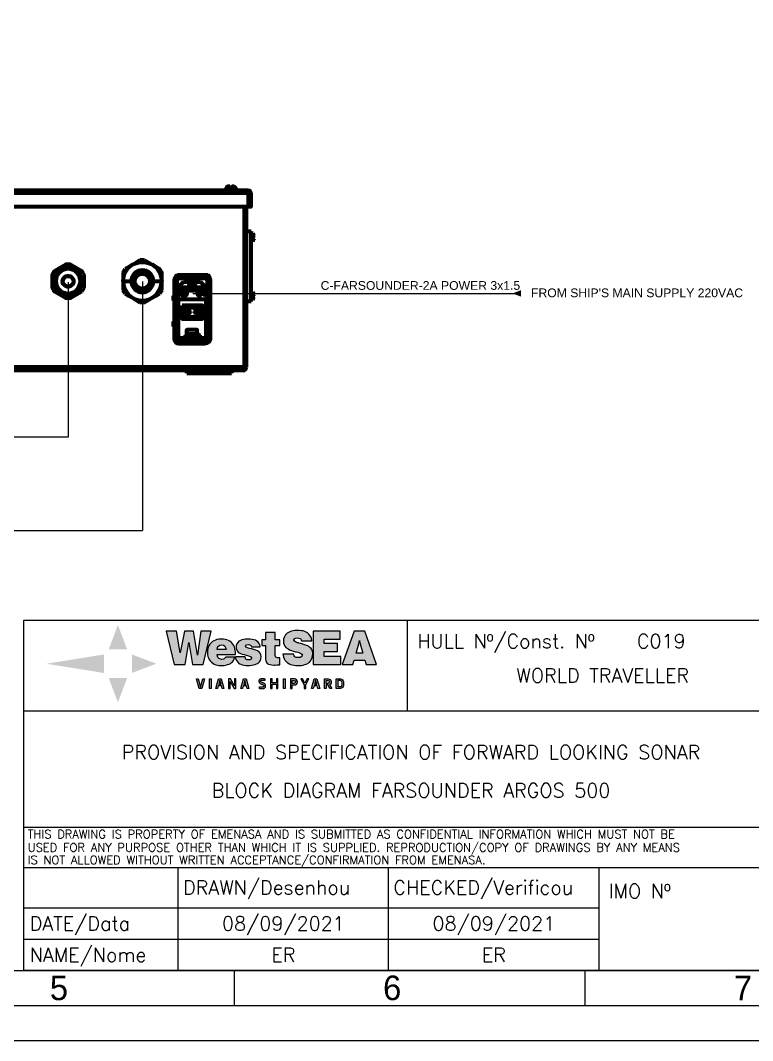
# Model space of a CAD drawing. Header units: millimetres. Extents: x 132530 to 133404, y 33424 to 34046.
# Drawn here: x 132764.1 to 132868.5, y 33424.2 to 33569.7 of the extents above; entities that cross this region are included whole.
import ezdxf
from ezdxf.enums import TextEntityAlignment as Align

# ---------------------------------------------------------------- set-up
doc = ezdxf.new("R2010")
doc.units = ezdxf.units.MM
doc.layers.add('MAINS-Cajetin', color=73, linetype='Continuous')
doc.layers.add('P', color=250, linetype='Continuous', lineweight=100)
doc.styles.add('MAINS_ROMANS', font='romans.shx')

# ---------------------------------------------------------------- blocks, each defined once
blk = doc.blocks.new('Formato A3')
at = {"layer": 'MAINS-Cajetin'}
for points in [[(0, 0), (420, 0), (420, 297), (0, 297)], [(15, 5), (415, 5), (415, 292), (15, 292)], [(20, 10), (410, 10), (410, 287), (20, 287)]]:
    blk.add_lwpolyline(points, close=True, dxfattribs=at)
for points in [[(265, 5), (265, 10)], [(315, 5), (315, 10)]]:
    blk.add_lwpolyline(points, dxfattribs=at)
at = {"layer": 'MAINS-Cajetin', "char_height": 3.5, "width": 4.44, "attachment_point": 5}
for s, insert in [('5', (240, 7.5)), ('6', (287.5, 7.5)), ('7', (337.5, 7.5))]:
    blk.add_mtext(s, dxfattribs=dict(at, insert=insert))
blk = doc.blocks.new('A$C4EC2375D')
at = {"layer": 'MAINS-Cajetin'}
h = blk.add_hatch(color=256, dxfattribs=at)
h.dxf.hatch_style = 1
h.paths.add_polyline_path([(968, 224), (1256, 224), (1112, 603)])
h = blk.add_hatch(color=256, dxfattribs=at)
h.dxf.hatch_style = 1
h.paths.add_polyline_path([(2286, 506), (2147, 506), (2082, 170), (2026, 506), (1863, 506), (1988, -13), (2156, -13), (2213, 331), (2273, -13), (2438, -13), (2562, 506), (2403, 506), (2349, 134)])
h.paths.add_polyline_path([(2783, 378), (2755, 383), (2725, 384), (2709, 384), (2680, 381), (2653, 376), (2628, 368), (2604, 357), (2583, 344), (2564, 328), (2558, 322), (2542, 303), (2529, 281), (2518, 258), (2511, 232), (2506, 205), (2505, 175), (2505, 172), (2507, 143), (2512, 115), (2520, 91), (2531, 68), (2546, 47), (2563, 28), (2570, 22), (2590, 7), (2612, -6), (2636, -15), (2662, -22), (2690, -26), (2720, -27), (2734, -27), (2764, -25), (2792, -21), (2818, -14), (2841, -6), (2862, 5), (2874, 13), (2894, 31), (2910, 51), (2923, 74), (2931, 100), (2788, 100), (2762, 73), (2726, 68), (2698, 74), (2675, 90), (2662, 116), (2658, 145), (2944, 145), (2944, 156), (2943, 180), (2939, 209), (2934, 236), (2926, 260), (2915, 283), (2901, 304), (2886, 323), (2875, 334), (2854, 349), (2833, 362), (2809, 372)])
h.paths.add_polyline_path([(2753, 288), (2776, 274), (2788, 251), (2794, 221), (2657, 221), (2664, 253), (2677, 274), (2697, 288), (2725, 293)], flags=16)
h.paths.add_polyline_path([(3178, 290), (3190, 263), (3327, 263), (3327, 266), (3321, 294), (3310, 317), (3294, 337), (3273, 354), (3271, 355), (3251, 365), (3228, 373), (3202, 379), (3172, 383), (3140, 384), (3127, 384), (3095, 382), (3067, 378), (3042, 371), (3019, 363), (3000, 352), (2995, 349), (2976, 331), (2962, 310), (2954, 285), (2952, 258), (2952, 249), (2956, 221), (2967, 199), (2984, 180), (2999, 169), (3020, 160), (3045, 150), (3075, 142), (3110, 133), (3130, 129), (3162, 120), (3182, 107), (3190, 90), (3175, 64), (3140, 59), (3124, 60), (3096, 74), (3090, 107), (2941, 107), (2943, 93), (2949, 66), (2960, 43), (2976, 23), (2995, 6), (3004, 1), (3025, -9), (3048, -17), (3075, -23), (3105, -26), (3137, -27), (3165, -27), (3195, -24), (3223, -19), (3248, -13), (3270, -4), (3289, 6), (3299, 14), (3317, 31), (3330, 53), (3338, 78), (3340, 106), (3340, 112), (3336, 140), (3327, 164), (3311, 183), (3301, 191), (3282, 202), (3258, 212), (3229, 222), (3194, 231), (3187, 232), (3159, 238), (3129, 247), (3107, 259), (3100, 274), (3112, 296), (3147, 302)])
h.paths.add_polyline_path([(3408, 370), (3354, 370), (3354, 282), (3408, 282), (3408, 90), (3409, 73), (3414, 44), (3423, 21), (3437, 5), (3454, -6), (3476, -14), (3505, -18), (3539, -20), (3555, -20), (3583, -19), (3604, -18), (3632, -16), (3632, 94), (3610, 93), (3593, 94), (3569, 102), (3560, 129), (3560, 282), (3632, 282), (3632, 370), (3560, 370), (3560, 489), (3408, 489)])
h = blk.add_hatch(color=256, dxfattribs=at)
h.dxf.hatch_style = 1
h.paths.add_polyline_path([(3904, 402), (3929, 400), (3959, 388), (3971, 357), (4130, 357), (4129, 366), (4123, 394), (4114, 418), (4101, 441), (4085, 460), (4065, 477), (4062, 480), (4042, 492), (4019, 502), (3995, 510), (3968, 515), (3939, 519), (3907, 520), (3898, 520), (3867, 518), (3839, 514), (3813, 508), (3789, 499), (3767, 489), (3747, 476), (3741, 471), (3722, 452), (3708, 431), (3697, 408), (3691, 382), (3689, 354), (3689, 352), (3691, 322), (3699, 296), (3710, 274), (3725, 255), (3728, 253), (3742, 241), (3761, 230), (3784, 219), (3811, 208), (3841, 198), (3885, 185), (3913, 178), (3928, 174), (3958, 162), (3976, 149), (3983, 129), (3965, 106), (3948, 99), (3918, 95), (3888, 99), (3866, 108), (3853, 122), (3842, 148), (3680, 148), (3682, 129), (3689, 102), (3699, 78), (3712, 56), (3728, 36), (3748, 18), (3756, 13), (3777, 0), (3800, -10), (3825, -18), (3852, -24), (3880, -27), (3911, -28), (3936, -27), (3966, -25), (3994, -20), (4020, -14), (4044, -5), (4065, 6), (4084, 18), (4098, 31), (4114, 49), (4127, 71), (4137, 95), (4142, 122), (4144, 151), (4143, 170), (4138, 197), (4128, 221), (4118, 235), (4100, 255), (4078, 272), (4067, 278), (4048, 286), (4023, 295), (3992, 305), (3957, 314), (3955, 314), (3929, 321), (3923, 323), (3905, 328), (3876, 339), (3851, 357), (3852, 372), (3867, 397)])
h.paths.add_polyline_path([(4153, 506), (4153, -13), (4579, -13), (4579, 113), (4320, 113), (4320, 193), (4531, 193), (4531, 313), (4320, 313), (4320, 382), (4569, 382), (4569, 506)])
h.paths.add_polyline_path([(4787, 506), (4604, -13), (4768, -13), (4788, 55), (4953, 55), (4973, -13), (5138, -13), (4956, 506)])
h.paths.add_polyline_path([(4871, 361), (4874, 338), (4875, 336), (4881, 309), (4923, 165), (4818, 165), (4861, 311), (4867, 337)], flags=16)
h = blk.add_hatch(color=256, dxfattribs=at)
h.dxf.hatch_style = 1
h.paths.add_polyline_path([(895, -144), (895, 144), (0, 0)])
h = blk.add_hatch(color=256, dxfattribs=at)
h.dxf.hatch_style = 1
h.paths.add_polyline_path([(1331, 144), (1331, -143), (1710, 1)])
h = blk.add_hatch(color=256, dxfattribs=at)
h.dxf.hatch_style = 1
h.paths.add_polyline_path([(1112, -601), (1256, -222), (968, -222)])
h = blk.add_hatch(color=256, dxfattribs=at)
h.dxf.hatch_style = 1
h.paths.add_polyline_path([(2419, -384), (2461, -236), (2435, -236), (2398, -365), (2361, -236), (2335, -236), (2377, -384)])
h.paths.add_polyline_path([(2561, -236), (2535, -236), (2535, -384), (2561, -384)])
h.paths.add_polyline_path([(2673, -343), (2723, -343), (2735, -384), (2762, -384), (2720, -236), (2677, -236), (2635, -384), (2661, -384)])
h.paths.add_polyline_path([(2680, -320), (2698, -256), (2717, -320)], flags=16)
h.paths.add_polyline_path([(2835, -384), (2858, -384), (2858, -275), (2919, -384), (2949, -384), (2949, -236), (2925, -236), (2925, -343), (2866, -236), (2835, -236)])
h.paths.add_polyline_path([(3024, -384), (3050, -384), (3062, -343), (3112, -343), (3124, -384), (3150, -384), (3108, -236), (3066, -236)])
h.paths.add_polyline_path([(3069, -320), (3087, -256), (3105, -320)], flags=16)
edge = h.paths.add_edge_path()
edge.add_spline(control_points=[(3310, -383), (3312, -383), (3319, -384), (3331, -386), (3346, -387), (3361, -388), (3375, -388), (3387, -383), (3399, -376), (3408, -363), (3410, -348), (3409, -333), (3403, -319), (3393, -309), (3379, -302), (3364, -296), (3349, -290), (3337, -285), (3332, -276), (3332, -267), (3338, -260), (3347, -255), (3360, -255), (3375, -256), (3389, -257), (3399, -258), (3403, -258)], knot_values=[0, 0, 0, 0, 9.750952, 25.696842, 44.859099, 65.628673, 82.253966, 97.94541, 114.333507, 131.978783, 152.925587, 171.165357, 187.57394, 207.15792, 224.024991, 248.053109, 268.230899, 283.229679, 294.206219, 305.491336, 315.062573, 326.104843, 343.062556, 361.159565, 382.47682, 397.819364, 397.819364, 397.819364, 397.819364], weights=[1, 1, 1, 1, 1, 1, 1, 1, 1, 1, 1, 1, 1, 1, 1, 1, 1, 1, 1, 1, 1, 1, 1, 1, 1, 1, 1], degree=3, periodic=0)
edge.add_spline(control_points=[(3403, -258), (3403, -251), (3403, -245), (3403, -239)], knot_values=[795.136777, 795.136777, 795.136777, 795.136777, 796.136777, 796.136777, 796.136777, 796.136777], weights=[1, 1, 1, 1], degree=3, periodic=0)
edge.add_spline(control_points=[(3403, -239), (3397, -238), (3385, -235), (3368, -234), (3347, -233), (3327, -235), (3310, -249), (3304, -267), (3306, -285), (3315, -300), (3326, -310), (3342, -317), (3359, -322), (3370, -329), (3380, -334), (3382, -343), (3382, -351), (3378, -359), (3370, -365), (3357, -365), (3343, -365), (3328, -363), (3317, -363), (3311, -362), (3310, -362)], knot_values=[398.819364, 398.819364, 398.819364, 398.819364, 420.014549, 445.215077, 464.354656, 497.59892, 519.680723, 540.142347, 568.74322, 584.599825, 602.539494, 626.267449, 649.485536, 666.694599, 676.922992, 687.499039, 698.987336, 708.619811, 717.903392, 736.033741, 754.238163, 771.538077, 790.509031, 795.136777, 795.136777, 795.136777, 795.136777], weights=[1, 1, 1, 1, 1, 1, 1, 1, 1, 1, 1, 1, 1, 1, 1, 1, 1, 1, 1, 1, 1, 1, 1, 1, 1], degree=3, periodic=0)
edge.add_spline(control_points=[(3310, -362), (3310, -369), (3310, -376), (3310, -383)], knot_values=[397.819364, 397.819364, 397.819364, 397.819364, 398.819364, 398.819364, 398.819364, 398.819364], weights=[1, 1, 1, 1], degree=3, periodic=0)
h.paths.add_polyline_path([(3510, -295), (3510, -236), (3486, -236), (3486, -384), (3510, -384), (3510, -319), (3578, -319), (3578, -384), (3602, -384), (3602, -236), (3578, -236), (3578, -295)])
h.paths.add_polyline_path([(3689, -384), (3714, -384), (3714, -236), (3689, -236)])
h.paths.add_polyline_path([(3798, -384), (3823, -384), (3823, -330), (3858, -330, 1), (3858, -236), (3798, -236)])
h.paths.add_polyline_path([(3823, -260), (3855, -260, -1), (3855, -306), (3823, -306)], flags=16)
h.paths.add_polyline_path([(3986, -236), (3957, -236), (4008, -329), (4008, -384), (4034, -384), (4034, -329), (4084, -236), (4056, -236), (4021, -301)])
h.paths.add_polyline_path([(4125, -384), (4151, -384), (4164, -343), (4213, -343), (4225, -384), (4252, -384), (4210, -236), (4167, -236)])
h.paths.add_polyline_path([(4188, -256), (4207, -320), (4170, -320)], flags=16)
h.paths.add_polyline_path([(4325, -384), (4351, -384), (4351, -330), (4379, -330), (4411, -384), (4441, -384), (4406, -326, 0.798723), (4386, -236), (4325, -236)])
h.paths.add_polyline_path([(4351, -260), (4383, -260, -1), (4383, -306), (4351, -306)], flags=16)
h.paths.add_polyline_path([(4510, -384), (4537, -384), (4576, -384, 0.376256), (4624, -338), (4624, -282, 0.376256), (4576, -236), (4537, -236), (4510, -236)])
h.paths.add_polyline_path([(4537, -258), (4564, -258, -0.338656), (4597, -286), (4597, -335, -0.338656), (4564, -362), (4537, -362)], flags=16)
for points in [[(2026, 506), (1863, 506), (1988, -13), (2156, -13), (2213, 331), (2273, -13), (2438, -13), (2562, 506), (2403, 506), (2349, 134), (2286, 506), (2147, 506), (2082, 170), (2026, 506)], [(2720, -236), (2762, -384), (2735, -384), (2723, -343), (2673, -343), (2661, -384), (2635, -384), (2677, -236)], [(2677, -236), (2720, -236)], [(3108, -236), (3150, -384), (3124, -384), (3112, -343), (3062, -343), (3050, -384), (3024, -384), (3066, -236)], [(3066, -236), (3108, -236)], [(4210, -236), (4252, -384), (4225, -384), (4213, -343), (4164, -343), (4151, -384), (4125, -384), (4167, -236)], [(4167, -236), (4210, -236)]]:
    blk.add_lwpolyline(points, dxfattribs=at)
for points in [[(3632, 94), (3624, 94), (3610, 93), (3593, 94), (3571, 102), (3568, 104), (3560, 129), (3560, 282), (3632, 282), (3632, 370), (3560, 370), (3560, 489), (3408, 489), (3408, 370), (3354, 370), (3354, 282), (3408, 282), (3408, 90), (3409, 73), (3414, 44), (3423, 21), (3437, 5), (3454, -6), (3476, -14), (3505, -18), (3539, -20), (3555, -20), (3583, -19), (3604, -18), (3632, -16)], [(3842, 148), (3680, 148), (3682, 129), (3689, 102), (3699, 78), (3712, 56), (3728, 36), (3748, 18), (3756, 13), (3777, 0), (3800, -10), (3825, -18), (3852, -24), (3880, -27), (3911, -28), (3936, -27), (3966, -25), (3994, -20), (4020, -14), (4044, -5), (4065, 6), (4084, 18), (4098, 31), (4114, 49), (4127, 71), (4137, 95), (4142, 122), (4144, 151), (4143, 170), (4138, 197), (4128, 221), (4118, 235), (4100, 255), (4078, 272), (4067, 278), (4048, 286), (4023, 295), (3992, 305), (3957, 314), (3955, 314), (3929, 321), (3923, 323), (3905, 328), (3876, 339), (3858, 352), (3851, 367), (3852, 372), (3865, 394), (3875, 398), (3904, 402), (3929, 400), (3951, 391), (3961, 382), (3971, 357), (4130, 357), (4129, 366), (4123, 394), (4114, 418), (4101, 441), (4085, 460), (4065, 477), (4062, 480), (4042, 492), (4019, 502), (3995, 510), (3968, 515), (3939, 519), (3907, 520), (3898, 520), (3867, 518), (3839, 514), (3813, 508), (3789, 499), (3767, 489), (3747, 476), (3741, 471), (3722, 452), (3708, 431), (3697, 408), (3691, 382), (3689, 354), (3689, 352), (3691, 322), (3699, 296), (3710, 274), (3725, 255), (3728, 253), (3742, 241), (3761, 230), (3784, 219), (3811, 208), (3841, 198), (3877, 187), (3884, 185), (3913, 178), (3928, 174), (3958, 162), (3976, 149), (3982, 133), (3981, 126), (3965, 106), (3948, 99), (3919, 96), (3918, 96), (3888, 99), (3866, 108), (3853, 122)], [(4569, 382), (4569, 506), (4153, 506), (4153, -13), (4579, -13), (4579, 113), (4320, 113), (4320, 193), (4531, 193), (4531, 313), (4320, 313), (4320, 382)], [(4604, -13), (4768, -13), (4788, 55), (4953, 55), (4973, -13), (5138, -13), (4956, 506), (4787, 506)], [(2724, 68), (2698, 74), (2677, 88), (2673, 93), (2662, 116), (2658, 145), (2944, 145), (2944, 156), (2943, 180), (2939, 209), (2934, 236), (2926, 260), (2915, 283), (2901, 304), (2886, 323), (2875, 334), (2854, 349), (2833, 362), (2809, 372), (2783, 378), (2755, 383), (2725, 384), (2709, 384), (2680, 381), (2653, 376), (2628, 368), (2604, 357), (2583, 344), (2564, 328), (2558, 322), (2542, 303), (2529, 281), (2518, 258), (2511, 232), (2506, 205), (2505, 175), (2505, 172), (2507, 143), (2512, 115), (2520, 91), (2531, 68), (2546, 47), (2563, 28), (2570, 22), (2590, 7), (2612, -6), (2636, -15), (2662, -22), (2690, -26), (2720, -27), (2734, -27), (2764, -25), (2792, -21), (2818, -14), (2841, -6), (2862, 5), (2874, 13), (2894, 31), (2910, 51), (2923, 74), (2931, 100), (2785, 100), (2784, 96), (2765, 77), (2756, 72), (2729, 68)], [(3090, 107), (2941, 107), (2943, 93), (2949, 66), (2960, 43), (2976, 23), (2995, 6), (3004, 1), (3025, -9), (3048, -17), (3075, -23), (3105, -26), (3137, -27), (3165, -27), (3195, -24), (3223, -19), (3248, -13), (3270, -4), (3289, 6), (3299, 14), (3317, 31), (3330, 53), (3338, 78), (3340, 106), (3340, 112), (3336, 140), (3327, 164), (3311, 183), (3301, 191), (3282, 202), (3258, 212), (3229, 222), (3194, 231), (3187, 232), (3159, 238), (3129, 247), (3107, 259), (3100, 274), (3111, 294), (3114, 296), (3142, 301), (3151, 300), (3175, 291), (3179, 287), (3190, 263), (3327, 263), (3327, 266), (3321, 294), (3310, 317), (3294, 337), (3273, 354), (3271, 355), (3251, 365), (3228, 373), (3202, 379), (3172, 383), (3140, 384), (3127, 384), (3095, 382), (3067, 378), (3042, 371), (3019, 363), (3000, 352), (2995, 349), (2976, 331), (2962, 310), (2954, 285), (2952, 258), (2952, 249), (2956, 221), (2967, 199), (2984, 180), (2999, 169), (3020, 160), (3045, 150), (3075, 142), (3110, 133), (3130, 129), (3162, 120), (3182, 107), (3189, 91), (3189, 89), (3176, 67), (3168, 63), (3140, 59), (3124, 60), (3102, 71), (3095, 80)], [(4861, 311), (4867, 337), (4871, 361), (4874, 338), (4875, 336), (4881, 309), (4923, 165), (4818, 165)], [(2658, 226), (2664, 253), (2677, 274), (2697, 288), (2724, 293), (2725, 293), (2753, 288), (2774, 275), (2777, 272), (2788, 251), (2794, 221), (2658, 221)], [(2377, -384), (2335, -236), (2361, -236), (2398, -365), (2435, -236), (2461, -236), (2419, -384)], [(2535, -236), (2561, -236), (2561, -384), (2535, -384)], [(2717, -320), (2698, -256), (2680, -320)], [(2925, -236), (2925, -343), (2866, -236), (2835, -236), (2835, -384), (2858, -384), (2858, -275), (2919, -384), (2949, -384), (2949, -236)], [(3105, -320), (3087, -256), (3069, -320)], [(3578, -319), (3578, -384), (3602, -384), (3602, -236), (3578, -236), (3578, -295), (3510, -295), (3510, -236), (3486, -236), (3486, -384), (3510, -384), (3510, -319)], [(3689, -236), (3714, -236), (3714, -384), (3689, -384)], [(4084, -236), (4056, -236), (4021, -301), (3986, -236), (3957, -236), (4008, -329), (4008, -384), (4034, -384), (4034, -329)], [(4207, -320), (4188, -256), (4170, -320)]]:
    blk.add_lwpolyline(points, close=True, dxfattribs=at)
for points in [[(3823, -236), (3798, -236), (3798, -384), (3823, -384), (3823, -330), (3858, -330, 1), (3858, -236), (3798, -236)], [(4325, -236), (4386, -236, -0.798723), (4406, -326), (4441, -384), (4411, -384), (4379, -330), (4351, -330), (4351, -384), (4325, -384), (4325, -236), (4351, -236)]]:
    blk.add_lwpolyline(points, format="xyb", dxfattribs=at)
for points in [[(3823, -306), (3823, -260), (3855, -260, -1), (3855, -306)], [(4351, -306), (4351, -260), (4383, -260, -1), (4383, -306)], [(4624, -282), (4624, -338, -0.376256), (4576, -384), (4537, -384), (4510, -384), (4510, -236), (4537, -236), (4576, -236, -0.376256)], [(4597, -286), (4597, -335, -0.338656), (4564, -362), (4537, -362), (4537, -258), (4564, -258, -0.338656)]]:
    blk.add_lwpolyline(points, format="xyb", close=True, dxfattribs=at)
blk.add_open_spline([(3403, -258), (3399, -258), (3389, -257), (3375, -256), (3360, -255), (3347, -255), (3338, -260), (3332, -267), (3332, -276), (3337, -285), (3349, -290), (3364, -296), (3379, -302), (3393, -309), (3403, -319), (3409, -333), (3410, -348), (3408, -363), (3399, -376), (3387, -383), (3375, -388), (3361, -388), (3346, -387), (3331, -386), (3319, -384), (3312, -383), (3310, -383), (3310, -376), (3310, -369), (3310, -362), (3311, -362), (3317, -363), (3328, -363), (3343, -365), (3357, -365), (3370, -365), (3378, -359), (3382, -351), (3382, -343), (3380, -334), (3370, -329), (3359, -322), (3342, -317), (3326, -310), (3315, -300), (3306, -285), (3304, -267), (3310, -249), (3327, -235), (3347, -233), (3368, -234), (3385, -235), (3397, -238), (3403, -239), (3403, -245), (3403, -251), (3403, -258)], degree=3, knots=[0, 0, 0, 0, 15.342544, 36.659799, 54.756808, 71.714522, 82.756791, 92.328029, 103.613146, 114.589685, 129.588465, 149.766255, 173.794374, 190.661444, 210.245424, 226.654007, 244.893778, 265.840581, 283.485858, 299.873954, 315.565398, 332.190692, 352.960265, 372.122523, 388.068413, 397.819364, 397.819364, 397.819364, 398.819364, 398.819364, 398.819364, 403.44711, 422.418064, 439.717978, 457.9224, 476.05275, 485.33633, 494.968805, 506.457102, 517.033149, 527.261542, 544.470605, 567.688692, 591.416647, 609.356316, 625.212922, 653.813794, 674.275418, 696.357221, 729.601485, 748.741064, 773.941592, 795.136777, 795.136777, 795.136777, 796.136777, 796.136777, 796.136777, 796.136777], dxfattribs=at)

msp = doc.modelspace()

# ---------------------------------------------------------------- hatches: boundary and pattern name
h = msp.add_hatch(color=1)
h.paths.add_polyline_path([(132835.44, 33530.29), (132835.44, 33530.76), (132834.25, 33530.76)])
h.paths.add_polyline_path([(132834.25, 33530.76), (132835.44, 33530.76), (132835.44, 33531.22)])

# ---------------------------------------------------------------- linework, layer by layer
at = {"color": 3}
for p, q in [((132770.89, 33532.36), (132770.89, 33510.26)), ((132781.47, 33532.45), (132781.47, 33496.93)), ((132770.89, 33510.26), (132717.71, 33510.26)), ((132691.3, 33496.96), (132781.47, 33496.93))]:
    msp.add_line(p, q, dxfattribs=at)
at = {"color": 1}
msp.add_line((132788.65, 33530.76), (132835.06, 33530.76), dxfattribs=at)
at = {"layer": 'MAINS-Cajetin'}
for p, q in [((132764.58, 33484.13), (132874.94, 33484.13)), ((132764.58, 33434.17), (132764.58, 33484.13)), ((132819.24, 33471.2), (132819.24, 33484.13)), ((132764.58, 33471.2), (132874.94, 33471.2)), ((132764.58, 33454.61), (132874.94, 33454.61)), ((132764.58, 33448.87), (132874.94, 33448.87)), ((132786.57, 33434.17), (132786.57, 33448.87)), ((132816.57, 33434.17), (132816.57, 33448.87)), ((132846.57, 33434.17), (132846.57, 33448.87)), ((132764.58, 33443.12), (132846.57, 33443.12)), ((132764.58, 33438.65), (132846.57, 33438.65)), ((132874.94, 33434.17), (132764.58, 33434.17))]:
    msp.add_line(p, q, dxfattribs=at)
at = {"layer": 'P', "color": 7}
for points in [[(132736.82, 33545.49), (132796.47, 33545.49), (132796.54, 33545.46), (132796.62, 33545.42), (132796.62, 33545.25), (132796.62, 33545.14), (132796.62, 33545.04), (132736.64, 33545.04)], [(132796.62, 33543.13), (132736.64, 33543.13), (132736.64, 33545.04)], [(132793.72, 33546.02), (132793.65, 33545.99), (132793.48, 33545.88), (132793.37, 33545.67), (132793.33, 33545.49)], [(132793.72, 33546.02), (132793.62, 33545.99), (132793.48, 33545.88), (132793.37, 33545.67), (132793.33, 33545.49)], [(132793.83, 33546.02), (132793.72, 33546.02)], [(132793.83, 33546.02), (132793.72, 33546.02)], [(132793.93, 33546.02), (132793.83, 33546.02)], [(132793.9, 33545.78), (132793.9, 33545.88), (132793.93, 33546.02)], [(132793.9, 33545.78), (132794.11, 33545.78)], [(132793.97, 33546.02), (132793.97, 33545.78), (132793.97, 33546.02)], [(132793.97, 33545.78), (132794.11, 33545.78)], [(132794, 33546.02), (132794.04, 33545.95), (132794.08, 33545.78)], [(132794.18, 33546.02), (132794.15, 33545.95), (132794.11, 33545.78)], [(132794.11, 33545.78), (132794.11, 33545.64), (132794.11, 33545.49)], [(132794.32, 33546.02), (132794.22, 33546.02)], [(132794.46, 33546.02), (132794.32, 33546.02)], [(132794.46, 33546.02), (132794.36, 33546.02)], [(132794.85, 33545.49), (132794.82, 33545.67), (132794.71, 33545.88), (132794.53, 33545.99), (132794.46, 33546.02)], [(132794.85, 33545.49), (132794.82, 33545.67), (132794.71, 33545.88), (132794.53, 33545.99), (132794.46, 33546.02)], [(132796.47, 33545.49), (132796.62, 33545.46), (132796.76, 33545.42), (132796.62, 33545.25)], [(132796.62, 33543.13), (132796.62, 33545.04)], [(132796.93, 33545.04), (132796.93, 33543.13), (132796.62, 33543.13)], [(132796.93, 33545.04), (132796.93, 33545.14), (132796.9, 33545.25), (132796.83, 33545.35), (132796.76, 33545.42)], [(132795.98, 33543.13), (132795.98, 33520.24), (132737.31, 33520.24), (132737.31, 33543.13)], [(132796.3, 33520.24), (132796.3, 33543.13)], [(132796.97, 33539.6), (132796.3, 33539.6)], [(132796.97, 33529.62), (132796.97, 33539.6)], [(132797.04, 33539.36), (132797, 33539.29)], [(132797.14, 33539.36), (132797.04, 33539.36)], [(132797.04, 33539.36), (132797.04, 33539.22), (132797.04, 33539.07), (132797.04, 33538.93), (132797.04, 33538.72), (132797.04, 33538.55), (132797.04, 33538.4), (132797.04, 33538.26), (132797.04, 33538.19)], [(132797.22, 33539.32), (132797.14, 33539.36)], [(132797.14, 33539.36), (132797.14, 33539.22), (132797.14, 33539.07), (132797.14, 33538.93), (132797.14, 33538.72), (132797.14, 33538.55), (132797.14, 33538.4), (132797.14, 33538.26), (132797.14, 33538.19)], [(132797.22, 33539.32), (132797.22, 33539.22), (132797.22, 33539.07), (132797.22, 33538.9), (132797.22, 33538.72), (132797.22, 33538.55), (132797.22, 33538.4), (132797.22, 33538.3), (132797.22, 33538.23)], [(132797.32, 33539.14), (132797.29, 33539.22), (132797.25, 33539.29)], [(132797.32, 33539.14), (132797.32, 33539.07), (132797.36, 33539)], [(132797.32, 33538.86), (132797.32, 33538.76)], [(132797.36, 33538.97), (132797.39, 33538.9)], [(132796.97, 33538.26), (132797.04, 33538.23)], [(132797.04, 33538.19), (132797.14, 33538.19)], [(132797.14, 33538.19), (132797.22, 33538.23)], [(132797.22, 33538.23), (132797.25, 33538.3), (132797.29, 33538.37)], [(132797.39, 33538.65), (132797.36, 33538.58), (132797.32, 33538.47), (132797.32, 33538.4)], [(132772.8, 33531), (132772.03, 33530.54), (132771.22, 33530.08), (132771.04, 33530.08), (132770.9, 33530.08), (132770.79, 33530.08), (132770.72, 33530.08), (132770.62, 33530.08), (132770.55, 33530.08), (132769.77, 33530.54), (132768.99, 33531), (132768.92, 33531.07), (132768.89, 33531.14), (132768.82, 33531.21), (132768.78, 33531.28), (132768.75, 33531.35), (132768.71, 33531.42), (132768.68, 33531.52), (132768.64, 33531.6), (132768.64, 33532.48), (132768.64, 33533.39), (132768.68, 33533.47), (132768.71, 33533.57), (132768.75, 33533.64), (132768.78, 33533.71), (132768.82, 33533.78), (132768.89, 33533.85), (132768.92, 33533.92), (132768.99, 33533.99), (132769.73, 33534.45), (132770.55, 33534.88), (132770.62, 33534.91), (132770.72, 33534.91), (132770.79, 33534.91), (132770.9, 33534.91), (132770.97, 33534.91), (132771.14, 33534.91), (132771.22, 33534.88), (132771.99, 33534.45), (132772.8, 33533.99), (132772.84, 33533.92), (132772.87, 33533.85), (132772.94, 33533.78), (132772.98, 33533.71), (132773.01, 33533.64), (132773.05, 33533.57), (132773.09, 33533.47), (132773.12, 33533.39), (132773.12, 33532.51), (132773.12, 33531.6), (132773.09, 33531.52), (132773.05, 33531.42), (132773.01, 33531.35), (132772.98, 33531.28), (132772.94, 33531.21), (132772.87, 33531.14), (132772.84, 33531.07), (132772.8, 33531)], [(132778.73, 33532.48), (132778.76, 33533.04), (132778.94, 33533.54), (132779.19, 33534.03), (132779.51, 33534.45), (132779.93, 33534.77), (132780.42, 33535.02), (132780.92, 33535.19), (132781.48, 33535.23), (132782.01, 33535.19), (132782.5, 33535.02), (132783, 33534.77), (132783.42, 33534.45), (132783.74, 33534.03), (132784.02, 33533.54), (132784.16, 33533.04), (132784.23, 33532.48), (132784.13, 33532.48), (132783.88, 33532.48), (132783.49, 33532.48), (132783.03, 33532.48)], [(132780.11, 33534.88), (132779.58, 33534.56), (132779.01, 33534.24)], [(132781.16, 33535.51), (132780.63, 33535.19), (132780.11, 33534.88)], [(132781.48, 33535.51), (132781.16, 33535.51)], [(132781.48, 33535.51), (132781.48, 33535.23)], [(132781.76, 33535.51), (132781.48, 33535.51)], [(132781.76, 33535.51), (132782.33, 33535.19), (132782.86, 33534.88)], [(132784.23, 33532.48), (132784.23, 33533.11), (132784.23, 33533.75), (132783.92, 33534.24), (132783.39, 33534.56), (132782.86, 33534.88)], [(132772.8, 33532.48), (132772.77, 33532.16), (132772.66, 33531.84), (132772.52, 33531.52), (132772.31, 33531.24), (132772.06, 33531), (132771.78, 33530.82), (132771.46, 33530.68), (132771.14, 33530.61), (132770.79, 33530.61), (132770.47, 33530.64), (132770.12, 33530.75), (132769.84, 33530.89), (132769.56, 33531.1), (132769.35, 33531.38), (132769.17, 33531.67), (132769.06, 33531.98), (132768.99, 33532.34), (132768.99, 33532.65), (132769.06, 33533.01), (132769.17, 33533.32), (132769.35, 33533.61), (132769.56, 33533.85), (132769.84, 33534.1), (132770.12, 33534.24), (132770.47, 33534.35), (132770.79, 33534.38), (132771.14, 33534.38), (132771.46, 33534.31), (132771.78, 33534.17), (132772.06, 33533.99), (132772.31, 33533.75), (132772.52, 33533.47), (132772.66, 33533.15), (132772.77, 33532.83), (132772.8, 33532.48)], [(132772.63, 33532.48), (132772.59, 33532.83), (132772.52, 33533.11), (132772.38, 33533.43), (132772.17, 33533.68), (132771.92, 33533.89), (132771.67, 33534.06), (132771.36, 33534.17), (132771.04, 33534.24), (132770.72, 33534.24), (132770.4, 33534.17), (132770.09, 33534.06), (132769.84, 33533.89), (132769.59, 33533.68), (132769.38, 33533.43), (132769.24, 33533.11), (132769.17, 33532.83), (132769.13, 33532.48), (132769.17, 33532.16), (132769.24, 33531.88), (132769.38, 33531.56), (132769.59, 33531.31), (132769.84, 33531.1), (132770.09, 33530.93), (132770.4, 33530.82), (132770.72, 33530.75), (132771.04, 33530.75), (132771.36, 33530.82), (132771.67, 33530.93), (132771.92, 33531.1), (132772.17, 33531.31), (132772.38, 33531.56), (132772.52, 33531.88), (132772.59, 33532.16), (132772.63, 33532.48)], [(132771.67, 33532.48), (132771.64, 33532.27), (132771.53, 33532.05), (132771.39, 33531.91), (132771.22, 33531.77), (132771, 33531.7), (132770.76, 33531.7), (132770.55, 33531.77), (132770.37, 33531.91), (132770.23, 33532.05), (132770.12, 33532.27), (132770.09, 33532.48), (132770.12, 33532.72), (132770.23, 33532.9), (132770.37, 33533.08), (132770.55, 33533.22), (132770.76, 33533.25), (132771, 33533.25), (132771.22, 33533.22), (132771.39, 33533.08), (132771.53, 33532.9), (132771.64, 33532.72), (132771.67, 33532.48)], [(132771.64, 33532.48), (132771.6, 33532.27), (132771.5, 33532.09), (132771.36, 33531.91), (132771.18, 33531.81), (132771, 33531.74), (132770.79, 33531.74), (132770.58, 33531.81), (132770.4, 33531.91), (132770.26, 33532.09), (132770.16, 33532.27), (132770.12, 33532.48), (132770.16, 33532.69), (132770.26, 33532.9), (132770.4, 33533.08), (132770.58, 33533.18), (132770.79, 33533.22), (132771, 33533.22), (132771.18, 33533.18), (132771.36, 33533.08), (132771.5, 33532.9), (132771.6, 33532.69), (132771.64, 33532.48)], [(132778.73, 33533.75), (132779.01, 33534.24)], [(132778.73, 33533.75), (132778.73, 33533.11), (132778.73, 33532.48)], [(132783.03, 33532.48), (132783.03, 33532.79), (132782.93, 33533.11), (132782.79, 33533.36), (132782.57, 33533.61), (132782.36, 33533.82), (132782.08, 33533.96), (132781.76, 33534.03), (132781.48, 33534.06), (132781.16, 33534.03), (132780.85, 33533.96), (132780.6, 33533.82), (132780.35, 33533.61), (132780.14, 33533.36), (132780, 33533.11), (132779.93, 33532.79), (132779.89, 33532.48), (132779.44, 33532.48), (132779.05, 33532.48), (132778.8, 33532.48)], [(132782.96, 33532.48), (132782.86, 33531.91), (132782.54, 33531.42), (132782.05, 33531.1), (132781.48, 33531), (132780.88, 33531.1), (132780.39, 33531.42), (132780.07, 33531.91), (132779.96, 33532.48), (132780.07, 33533.08), (132780.39, 33533.57), (132780.88, 33533.89), (132781.48, 33533.99), (132782.05, 33533.89), (132782.54, 33533.57), (132782.86, 33533.08), (132782.96, 33532.48)], [(132781.48, 33533.57), (132781.87, 33533.5), (132782.22, 33533.25), (132782.47, 33532.9), (132782.54, 33532.48), (132782.47, 33532.09), (132782.22, 33531.74), (132781.87, 33531.49), (132781.48, 33531.42), (132781.06, 33531.49), (132780.71, 33531.74), (132780.46, 33532.09), (132780.39, 33532.48), (132780.46, 33532.9), (132780.71, 33533.25), (132781.06, 33533.5), (132781.48, 33533.57)], [(132786.67, 33533.32), (132786.38, 33533.25), (132786.17, 33533.11), (132786.03, 33532.9), (132786, 33532.62)], [(132790.48, 33533.22), (132790.69, 33533.18), (132790.9, 33533.04), (132791.01, 33532.87), (132791.08, 33532.62), (132791.08, 33524.29), (132791.01, 33524.08), (132790.9, 33523.87), (132790.69, 33523.76), (132790.48, 33523.69), (132786.67, 33523.69), (132786.42, 33523.76), (132786.24, 33523.87), (132786.1, 33524.08), (132786.07, 33524.29)], [(132786.07, 33532.62), (132786.1, 33532.87), (132786.24, 33533.04), (132786.42, 33533.18), (132786.67, 33533.22), (132790.48, 33533.22)], [(132786.24, 33533.15), (132786.28, 33533.22), (132786.31, 33533.29), (132786.38, 33533.32), (132786.46, 33533.36)], [(132790.79, 33533.36), (132786.46, 33533.36)], [(132786.56, 33533.29), (132786.56, 33533.36)], [(132786.67, 33533.32), (132786.67, 33533.25)], [(132790.48, 33533.32), (132786.67, 33533.32)], [(132790.48, 33533.32), (132790.48, 33533.25)], [(132790.48, 33533.32), (132790.72, 33533.25), (132790.94, 33533.11), (132791.11, 33532.9), (132791.15, 33532.62)], [(132790.58, 33533.29), (132790.58, 33533.36)], [(132790.79, 33533.36), (132790.87, 33533.32), (132790.94, 33533.29), (132790.97, 33533.22), (132791.01, 33533.15)], [(132791.01, 33533.04), (132791.01, 33533.15)], [(132778.73, 33532.48), (132778.76, 33531.95), (132778.94, 33531.45), (132779.19, 33530.96), (132779.51, 33530.54), (132779.93, 33530.22), (132780.42, 33529.94), (132780.92, 33529.8), (132781.48, 33529.76)], [(132778.73, 33532.48), (132778.73, 33531.88), (132778.73, 33531.24)], [(132779.89, 33532.48), (132779.93, 33532.2), (132780, 33531.88), (132780.14, 33531.63), (132780.35, 33531.38), (132780.6, 33531.17), (132780.85, 33531.03), (132781.16, 33530.93), (132781.48, 33530.93), (132781.76, 33530.93), (132782.08, 33531.03), (132782.36, 33531.17), (132782.57, 33531.38), (132782.79, 33531.63), (132782.93, 33531.88), (132783.03, 33532.2), (132783.03, 33532.48)], [(132779.89, 33532.48), (132779.96, 33532.48)], [(132781.48, 33529.76), (132782.01, 33529.8), (132782.5, 33529.94), (132783, 33530.22), (132783.42, 33530.54), (132783.74, 33530.96), (132784.02, 33531.45), (132784.16, 33531.95), (132784.23, 33532.48)], [(132784.23, 33531.24), (132784.23, 33531.88), (132784.23, 33532.48)], [(132786, 33532.62), (132786, 33524.29)], [(132786.07, 33532.62), (132786.07, 33524.29)], [(132786.7, 33532.97), (132786.56, 33532.94), (132786.46, 33532.87), (132786.38, 33532.76), (132786.35, 33532.62)], [(132786.35, 33532.62), (132786.35, 33524.33)], [(132786.42, 33532.62), (132786.46, 33532.72), (132786.49, 33532.79), (132786.6, 33532.87), (132786.7, 33532.9)], [(132790.44, 33532.9), (132790.55, 33532.87), (132790.62, 33532.79), (132790.69, 33532.72), (132790.69, 33532.62), (132790.69, 33524.33), (132790.69, 33524.22), (132790.62, 33524.12), (132790.55, 33524.05), (132790.44, 33524.05), (132786.7, 33524.05), (132786.6, 33524.05), (132786.49, 33524.12), (132786.46, 33524.22), (132786.42, 33524.33)], [(132786.42, 33524.33), (132786.42, 33532.62)], [(132787.34, 33532.41), (132786.53, 33531.6), (132786.53, 33524.36)], [(132790.44, 33532.9), (132786.7, 33532.9), (132786.7, 33532.97), (132790.44, 33532.97)], [(132786.98, 33531.38), (132786.98, 33531.49), (132787.06, 33531.56), (132787.13, 33531.63), (132787.23, 33531.63), (132787.55, 33531.63), (132787.65, 33531.63), (132787.76, 33531.56), (132787.8, 33531.49), (132787.83, 33531.38)], [(132787.34, 33532.41), (132789.77, 33532.41)], [(132788.4, 33532.3), (132788.29, 33532.3), (132788.22, 33532.23), (132788.15, 33532.16), (132788.15, 33532.05)], [(132788.4, 33532.3), (132788.75, 33532.3), (132788.82, 33532.3), (132788.92, 33532.23), (132788.96, 33532.16), (132789, 33532.05), (132789, 33531.38), (132788.96, 33531.28), (132788.92, 33531.21), (132788.82, 33531.14), (132788.75, 33531.14), (132788.4, 33531.14), (132788.29, 33531.14), (132788.22, 33531.21), (132788.15, 33531.28), (132788.15, 33531.38)], [(132788.15, 33531.38), (132788.15, 33532.05)], [(132788.75, 33532.12), (132788.4, 33532.12)], [(132788.4, 33532.05), (132788.4, 33531.38)], [(132788.4, 33532.05), (132788.5, 33531.91), (132788.5, 33531.52)], [(132788.4, 33532.05), (132788.75, 33532.05)], [(132788.61, 33531.91), (132788.5, 33531.91)], [(132788.54, 33532.05), (132788.54, 33532.12)], [(132788.54, 33532.05), (132788.54, 33532.12)], [(132788.75, 33531.38), (132788.61, 33531.52), (132788.61, 33531.91), (132788.75, 33532.05), (132788.75, 33531.38)], [(132788.75, 33532.05), (132788.75, 33532.12)], [(132789.31, 33530.71), (132789.31, 33531.38), (132789.31, 33531.49), (132789.38, 33531.56), (132789.45, 33531.63), (132789.56, 33531.63), (132789.91, 33531.63), (132790.09, 33531.56), (132790.12, 33531.49), (132790.16, 33531.38), (132790.16, 33530.71)], [(132789.77, 33532.41), (132790.58, 33531.6)], [(132790.44, 33532.9), (132790.44, 33532.97)], [(132790.79, 33532.62), (132790.76, 33532.76), (132790.69, 33532.87), (132790.58, 33532.94), (132790.44, 33532.97)], [(132790.58, 33531.6), (132790.58, 33524.36)], [(132790.69, 33532.62), (132790.76, 33532.62)], [(132790.79, 33524.33), (132790.79, 33532.62)], [(132791.15, 33532.62), (132791.15, 33524.29)], [(132779.01, 33530.75), (132778.73, 33531.24)], [(132779.01, 33530.75), (132779.54, 33530.43), (132780.11, 33530.11)], [(132780.11, 33530.11), (132780.63, 33529.8), (132781.16, 33529.48)], [(132782.86, 33530.11), (132782.33, 33529.8), (132781.76, 33529.48), (132781.48, 33529.48)], [(132782.86, 33530.11), (132783.39, 33530.43), (132783.92, 33530.75)], [(132784.23, 33531.24), (132783.92, 33530.75)], [(132785.93, 33529.73), (132785.93, 33530.43)], [(132786.98, 33530.71), (132786.98, 33531.38)], [(132787.23, 33530.47), (132787.13, 33530.47), (132787.06, 33530.54), (132786.98, 33530.61), (132786.98, 33530.71)], [(132787.55, 33531.45), (132787.23, 33531.45)], [(132787.55, 33530.71), (132787.55, 33531.38), (132787.23, 33531.38)], [(132787.34, 33531.24), (132787.23, 33531.38)], [(132787.23, 33530.71), (132787.23, 33531.38)], [(132787.83, 33531.38), (132787.83, 33530.71), (132787.8, 33530.61), (132787.76, 33530.54), (132787.65, 33530.47), (132787.55, 33530.47), (132787.23, 33530.47)], [(132787.55, 33530.71), (132787.23, 33530.71), (132787.34, 33530.85), (132787.44, 33530.85), (132787.55, 33530.71)], [(132787.23, 33530.64), (132787.55, 33530.64), (132787.55, 33530.71)], [(132787.34, 33531.24), (132787.44, 33531.24)], [(132787.34, 33530.85), (132787.34, 33531.24)], [(132787.37, 33530.64), (132787.37, 33530.71), (132787.37, 33530.64)], [(132787.55, 33531.38), (132787.44, 33531.24)], [(132787.44, 33531.24), (132787.44, 33530.85)], [(132788.4, 33531.38), (132788.5, 33531.52)], [(132788.4, 33531.38), (132788.75, 33531.38)], [(132788.4, 33531.31), (132788.75, 33531.31), (132788.75, 33531.38)], [(132788.61, 33531.52), (132788.5, 33531.52)], [(132788.54, 33531.31), (132788.54, 33531.38)], [(132788.54, 33531.38), (132788.54, 33531.31)], [(132789.31, 33530.71), (132789.31, 33530.61), (132789.38, 33530.54), (132789.45, 33530.47), (132789.56, 33530.47)], [(132789.91, 33531.45), (132789.56, 33531.45)], [(132789.56, 33530.71), (132789.56, 33531.38), (132789.67, 33531.24)], [(132789.91, 33531.38), (132789.56, 33531.38)], [(132789.91, 33530.71), (132789.56, 33530.71), (132789.67, 33530.85)], [(132789.56, 33530.64), (132789.91, 33530.64), (132789.91, 33530.71)], [(132789.91, 33530.47), (132789.56, 33530.47)], [(132789.67, 33530.85), (132789.67, 33531.24), (132789.77, 33531.24), (132789.77, 33530.85), (132789.67, 33530.85)], [(132789.7, 33530.64), (132789.7, 33530.71), (132789.7, 33530.64)], [(132789.91, 33531.38), (132789.77, 33531.24)], [(132789.91, 33530.71), (132789.77, 33530.85)], [(132789.91, 33531.38), (132789.91, 33530.71)], [(132790.16, 33530.71), (132790.12, 33530.61), (132790.09, 33530.54), (132789.98, 33530.47)], [(132791.18, 33529.73), (132791.18, 33530.43)], [(132797.04, 33531), (132796.97, 33530.93)], [(132797.14, 33531), (132797.04, 33531)], [(132797.04, 33531), (132797.04, 33530.89), (132797.04, 33530.75), (132797.04, 33530.57), (132797.04, 33530.36), (132797.04, 33530.18), (132797.04, 33530.04), (132797.04, 33529.94)], [(132797.22, 33530.96), (132797.14, 33531)], [(132797.14, 33531), (132797.14, 33530.89), (132797.14, 33530.75), (132797.14, 33530.57), (132797.14, 33530.36), (132797.14, 33530.18), (132797.14, 33530.04), (132797.14, 33529.94)], [(132797.22, 33530.96), (132797.22, 33530.85), (132797.22, 33530.71), (132797.22, 33530.57), (132797.22, 33530.36), (132797.22, 33530.22), (132797.22, 33530.04), (132797.22, 33529.94)], [(132797.32, 33530.78), (132797.29, 33530.85), (132797.25, 33530.93)], [(132797.32, 33530.78), (132797.36, 33530.71), (132797.36, 33530.64)], [(132797.32, 33530.5), (132797.32, 33530.43)], [(132797.39, 33530.29), (132797.36, 33530.22), (132797.32, 33530.11)], [(132797.36, 33530.61), (132797.39, 33530.54)], [(132781.48, 33529.76), (132781.48, 33529.48), (132781.16, 33529.48)], [(132786.56, 33529.9), (132786.56, 33524.36)], [(132790.58, 33529.9), (132786.56, 33529.9)], [(132787.13, 33529.02), (132787.13, 33527.15), (132790.02, 33527.15), (132790.02, 33529.02), (132787.13, 33529.02)], [(132787.13, 33529.02), (132789.98, 33529.02)], [(132789.98, 33527.15), (132787.13, 33527.15), (132787.13, 33529.02)], [(132787.34, 33528.88), (132788.57, 33528.88)], [(132787.44, 33528.84), (132787.37, 33528.81)], [(132787.37, 33528.77), (132787.37, 33527.4)], [(132788.04, 33528.88), (132787.44, 33528.84)], [(132788.04, 33527.36), (132787.44, 33527.4), (132787.44, 33528.77), (132788.04, 33528.77)], [(132788.04, 33528.88), (132788.04, 33528.77)], [(132789.38, 33528.84), (132788.64, 33528.88), (132788.04, 33528.88)], [(132788.04, 33528.77), (132788.43, 33528.77), (132788.75, 33528.77), (132788.96, 33528.77), (132789.1, 33528.77), (132789.17, 33528.77), (132789.35, 33528.77)], [(132789.35, 33527.36), (132789.14, 33527.36), (132788.96, 33527.36), (132788.64, 33527.36), (132788.29, 33527.36), (132788.04, 33527.36), (132788.04, 33527.82), (132788.11, 33527.86), (132788.18, 33527.93), (132788.22, 33528), (132788.22, 33528.07), (132788.22, 33528.17), (132788.18, 33528.24), (132788.11, 33528.28), (132788.04, 33528.35), (132788.04, 33528.77)], [(132788.57, 33528.88), (132789.77, 33528.88)], [(132789.35, 33528.77), (132789.38, 33528.84), (132789.67, 33528.84)], [(132789.35, 33528.77), (132789.35, 33528.14)], [(132789.35, 33528.77), (132789.63, 33528.77)], [(132789.63, 33528.77), (132789.67, 33528.84)], [(132789.63, 33528.77), (132789.63, 33527.4)], [(132789.74, 33528.77), (132789.7, 33528.84)], [(132789.74, 33528.77), (132789.74, 33527.4)], [(132789.98, 33529.02), (132789.98, 33527.15)], [(132790.58, 33524.36), (132790.58, 33529.9)], [(132796.97, 33529.62), (132796.3, 33529.62)], [(132796.97, 33529.58), (132796.3, 33529.58)], [(132796.97, 33529.94), (132797, 33529.87)], [(132797.04, 33529.87), (132797.14, 33529.87)], [(132797.22, 33529.87), (132797.25, 33529.94), (132797.29, 33530.01)], [(132788.57, 33527.26), (132787.34, 33527.29)], [(132787.37, 33527.4), (132787.41, 33527.29)], [(132787.44, 33527.4), (132787.44, 33527.29), (132788.04, 33527.29)], [(132787.97, 33528.35), (132787.87, 33528.31), (132787.76, 33528.28), (132787.69, 33528.17), (132787.69, 33528.07), (132787.73, 33528.21), (132787.8, 33528.31), (132787.9, 33528.35), (132788.04, 33528.35)], [(132787.69, 33528.07), (132787.69, 33527.96), (132787.76, 33527.89), (132787.87, 33527.82), (132787.97, 33527.79), (132788.04, 33527.82)], [(132787.97, 33527.79), (132787.87, 33527.82), (132787.8, 33527.86), (132787.73, 33527.96), (132787.69, 33528.07)], [(132788.04, 33528.24), (132787.94, 33528.24), (132787.87, 33528.24), (132787.8, 33528.17), (132787.76, 33528.07)], [(132788.04, 33527.93), (132787.94, 33527.89), (132787.87, 33527.93), (132787.8, 33528), (132787.76, 33528.07)], [(132788.15, 33528.07), (132788.11, 33528.14), (132788.08, 33528.21), (132788.01, 33528.24)], [(132788.15, 33528.07), (132788.11, 33528), (132788.01, 33527.93)], [(132788.04, 33528.24), (132788.11, 33528.17), (132788.11, 33528.07)], [(132788.11, 33528.07), (132788.11, 33528), (132788.04, 33527.93), (132788.04, 33528.24)], [(132788.04, 33527.36), (132788.04, 33527.29), (132788.75, 33527.29), (132789.38, 33527.29)], [(132789.77, 33527.29), (132788.57, 33527.26)], [(132788.75, 33528.14), (132788.75, 33528.03)], [(132789.35, 33528.14), (132788.75, 33528.14)], [(132788.75, 33528.03), (132789.35, 33528.03)], [(132789.63, 33527.4), (132789.35, 33527.36), (132789.35, 33528.03)], [(132789.38, 33527.29), (132789.35, 33527.36)], [(132789.38, 33528.14), (132789.38, 33528.03)], [(132789.38, 33527.29), (132789.67, 33527.29)], [(132789.67, 33527.29), (132789.63, 33527.36)], [(132789.67, 33527.29), (132789.67, 33527.36)], [(132789.74, 33527.4), (132789.7, 33527.29)], [(132785.93, 33526.02), (132785.93, 33526.73)], [(132791.18, 33526.02), (132791.18, 33526.73)], [(132786, 33524.29), (132786.03, 33524.05), (132786.17, 33523.8), (132786.38, 33523.66), (132786.67, 33523.62)], [(132786.35, 33524.33), (132786.38, 33524.19), (132786.46, 33524.05), (132786.56, 33523.98), (132786.7, 33523.94)], [(132790.58, 33524.36), (132786.53, 33524.36)], [(132786.56, 33524.36), (132790.58, 33524.36)], [(132787.55, 33524.82), (132787.55, 33524.61)], [(132787.73, 33524.54), (132787.65, 33524.5), (132787.58, 33524.54), (132787.55, 33524.61)], [(132787.62, 33524.61), (132787.62, 33524.82)], [(132787.76, 33524.61), (132787.76, 33524.82), (132787.69, 33524.82), (132787.69, 33524.61)], [(132787.9, 33524.61), (132787.87, 33524.54), (132787.8, 33524.5), (132787.73, 33524.54)], [(132787.83, 33524.96), (132787.83, 33525.56)], [(132789.28, 33525), (132789.28, 33525.56), (132787.83, 33525.56), (132787.83, 33525), (132789.28, 33525)], [(132787.9, 33524.82), (132787.83, 33524.82), (132787.83, 33524.61)], [(132787.9, 33524.61), (132787.9, 33524.82)], [(132788.22, 33524.68), (132788.22, 33524.61), (132788.15, 33524.54), (132788.08, 33524.5), (132788.01, 33524.54), (132787.94, 33524.61), (132787.94, 33524.68), (132787.97, 33524.79), (132788.08, 33524.82), (132788.18, 33524.79), (132788.22, 33524.72)], [(132788.01, 33524.68), (132788.04, 33524.75), (132788.11, 33524.75), (132788.15, 33524.68), (132788.15, 33524.61), (132788.08, 33524.58), (132788.01, 33524.61), (132788.01, 33524.68)], [(132788.22, 33524.79), (132788.29, 33524.82), (132788.4, 33524.82), (132788.47, 33524.75)], [(132788.29, 33524.72), (132788.22, 33524.79)], [(132788.47, 33524.68), (132788.47, 33524.61), (132788.43, 33524.54), (132788.36, 33524.5), (132788.29, 33524.54), (132788.22, 33524.58)], [(132788.22, 33524.58), (132788.29, 33524.61)], [(132788.29, 33524.72), (132788.36, 33524.75), (132788.43, 33524.68), (132788.4, 33524.61), (132788.33, 33524.58)], [(132788.47, 33524.58), (132788.54, 33524.5), (132788.61, 33524.54)], [(132788.64, 33524.82), (132788.64, 33524.68), (132788.64, 33524.61), (132788.57, 33524.58), (132788.5, 33524.61)], [(132788.71, 33524.5), (132788.71, 33524.82)], [(132789.03, 33524.68), (132789.03, 33524.61), (132788.92, 33524.54), (132788.82, 33524.54), (132788.75, 33524.61), (132788.75, 33524.68), (132788.78, 33524.79), (132788.89, 33524.82), (132789, 33524.79), (132789.03, 33524.72)], [(132788.78, 33524.68), (132788.85, 33524.75), (132788.92, 33524.72)], [(132788.96, 33524.68), (132788.92, 33524.61), (132788.85, 33524.58), (132788.82, 33524.65)], [(132789.03, 33524.79), (132789.1, 33524.82), (132789.17, 33524.82), (132789.24, 33524.79), (132789.28, 33524.72)], [(132789.07, 33524.72), (132789.03, 33524.79)], [(132789.28, 33524.68), (132789.28, 33524.61), (132789.24, 33524.54), (132789.17, 33524.5), (132789.1, 33524.54), (132789.03, 33524.58)], [(132789.07, 33524.72), (132789.14, 33524.75), (132789.21, 33524.72)], [(132789.21, 33524.68), (132789.21, 33524.61), (132789.14, 33524.58), (132789.07, 33524.61)], [(132789.28, 33524.96), (132789.28, 33525.56)], [(132789.63, 33524.86), (132789.42, 33524.86), (132789.35, 33524.79), (132789.35, 33524.54), (132789.42, 33524.5), (132789.63, 33524.5), (132789.7, 33524.54), (132789.7, 33524.79)], [(132789.42, 33524.82), (132789.52, 33524.82)], [(132789.42, 33524.75), (132789.49, 33524.79)], [(132789.49, 33524.75), (132789.42, 33524.72)], [(132789.42, 33524.65), (132789.52, 33524.65)], [(132789.42, 33524.61), (132789.49, 33524.61), (132789.42, 33524.58)], [(132789.52, 33524.82), (132789.52, 33524.72), (132789.45, 33524.68)], [(132789.52, 33524.58), (132789.45, 33524.54)], [(132789.52, 33524.75), (132789.56, 33524.82)], [(132789.63, 33524.68), (132789.52, 33524.68)], [(132789.52, 33524.61), (132789.6, 33524.65), (132789.67, 33524.65)], [(132789.63, 33524.54), (132789.52, 33524.54)], [(132789.56, 33524.75), (132789.63, 33524.79)], [(132789.63, 33524.75), (132789.56, 33524.72)], [(132789.63, 33524.61), (132789.56, 33524.58)], [(132789.6, 33524.82), (132789.67, 33524.82)], [(132789.63, 33524.86), (132789.7, 33524.82)], [(132790.44, 33523.94), (132790.58, 33523.98), (132790.69, 33524.05), (132790.76, 33524.19), (132790.79, 33524.33)], [(132791.15, 33524.29), (132791.11, 33524.05), (132790.94, 33523.8), (132790.72, 33523.66), (132790.48, 33523.62)], [(132790.69, 33524.33), (132790.76, 33524.33)], [(132786.67, 33523.62), (132790.48, 33523.62)], [(132786.7, 33524.05), (132786.7, 33523.94)], [(132790.44, 33524.05), (132790.44, 33523.94), (132786.7, 33523.94)], [(132795.98, 33520.24), (132795.95, 33520.09), (132795.91, 33519.95), (132795.87, 33519.85), (132795.84, 33519.78), (132794.18, 33519.78)], [(132795.84, 33519.78), (132795.98, 33519.81), (132796.12, 33519.88), (132796.23, 33520.02), (132796.26, 33520.17), (132796.3, 33520.24)], [(132795.98, 33520.24), (132796.3, 33520.24)], [(132787.8, 33519.78), (132745.5, 33519.78)], [(132787.83, 33519.39), (132787.83, 33519.78)], [(132788.89, 33519.39), (132788.89, 33519.78), (132788.47, 33519.78), (132788.11, 33519.78), (132787.9, 33519.78), (132787.83, 33519.78)], [(132787.83, 33519.39), (132787.9, 33519.39), (132788.11, 33519.39), (132788.47, 33519.39), (132788.89, 33519.39)], [(132793.12, 33519.78), (132788.89, 33519.78)], [(132788.89, 33519.39), (132793.12, 33519.39)], [(132793.12, 33519.39), (132793.12, 33519.78)], [(132794.18, 33519.78), (132794.08, 33519.78), (132793.86, 33519.78), (132793.51, 33519.78), (132793.12, 33519.78)], [(132793.12, 33519.39), (132793.51, 33519.39), (132793.86, 33519.39), (132794.08, 33519.39), (132794.18, 33519.39)], [(132794.18, 33519.78), (132794.18, 33519.39)]]:
    msp.add_lwpolyline(points, dxfattribs=at)

# ---------------------------------------------------------------- block references
at = {"layer": 'MAINS-Cajetin'}
msp.add_blockref('Formato A3', (132529.58, 33424.17), dxfattribs=at)
at = {"layer": 'MAINS-Cajetin', "xscale": 0.009159419452771544, "yscale": 0.009159419460047502, "zscale": 0.00915941945789382}
msp.add_blockref('A$C4EC2375D', (132767.8, 33477.93), dxfattribs=at)

# ---------------------------------------------------------------- texts
at = {"color": 7, "char_height": 1.2422, "attachment_point": 1}
for s, insert, width in [('{\\fSwis721 Lt BT|b0|i0|c0|p34;C-FARSOUNDER-2A POWER 3x1.5}', (132806.88, 33532.51), 29.984), ("{\\fSwis721 Lt BT|b0|i0|c0|p34;FROM SHIP'S MAIN SUPPLY 220VAC}", (132836.87, 33531.46), 34.5354)]:
    msp.add_mtext(s, dxfattribs=dict(at, insert=insert, width=width))
at = {"layer": 'MAINS-Cajetin', "style": 'MAINS_ROMANS'}
for s, height, p in [('HULL Nº/Const. Nº', 1.9891, (132820.67, 33480.15)), ('IMO Nº', 2, (132847.94, 33444.51))]:
    msp.add_text(s, height=height, dxfattribs=at).set_placement(p)
for s, height, p in [('THIS DRAWING IS PROPERTY OF EMENASA AND IS SUBMITTED AS CONFIDENTIAL INFORMATION WHICH MUST NOT BE', 1.2, (132765.12, 33453.62)), ('USED FOR ANY PURPOSE OTHER THAN WHICH IT IS SUPPLIED. REPRODUCTION/COPY OF DRAWINGS BY ANY MEANS', 1.2, (132765.12, 33451.72)), ('IS NOT ALLOWED WITHOUT WRITTEN ACCEPTANCE/CONFIRMATION FROM EMENASA.', 1.2, (132765.12, 33449.95)), ('DRAWN/Desenhou', 2, (132787.27, 33445.99)), ('CHECKED/Verificou', 2, (132817.25, 33445.99)), ('DATE/Data', 2, (132765.4, 33440.88)), ('NAME/Nome', 2, (132765.4, 33436.41))]:
    msp.add_text(s, height=height, dxfattribs=at).set_placement(p, align=Align.MIDDLE_LEFT)
at = {"layer": 'MAINS-Cajetin', "char_height": 2, "attachment_point": 8, "style": 'MAINS_ROMANS'}
for s, insert, width in [('WORLD TRAVELLER', (132847.09, 33475.25), 55.6925), ('PROVISION AND SPECIFICATION OF FORWARD LOOKING SONAR', (132819.76, 33464.3), 110.3552), ('BLOCK DIAGRAM FARSOUNDER ARGOS 500', (132819.76, 33458.87), 110.3552)]:
    msp.add_mtext(s, dxfattribs=dict(at, insert=insert, width=width))
at = {"layer": 'MAINS-Cajetin', "style": 'MAINS_ROMANS'}
msp.add_attdef('C019', (132851.96, 33480.15), '', height=2, dxfattribs=at)
for tag, p in [('08/09/2021', (132801.57, 33440.88)), ('08/09/2021', (132831.57, 33440.88)), ('ER', (132801.57, 33436.41)), ('ER', (132831.57, 33436.41))]:
    msp.add_attdef(tag, text='', height=2, dxfattribs=at).set_placement(p, align=Align.MIDDLE_CENTER)

doc.saveas('drawing.dxf')
